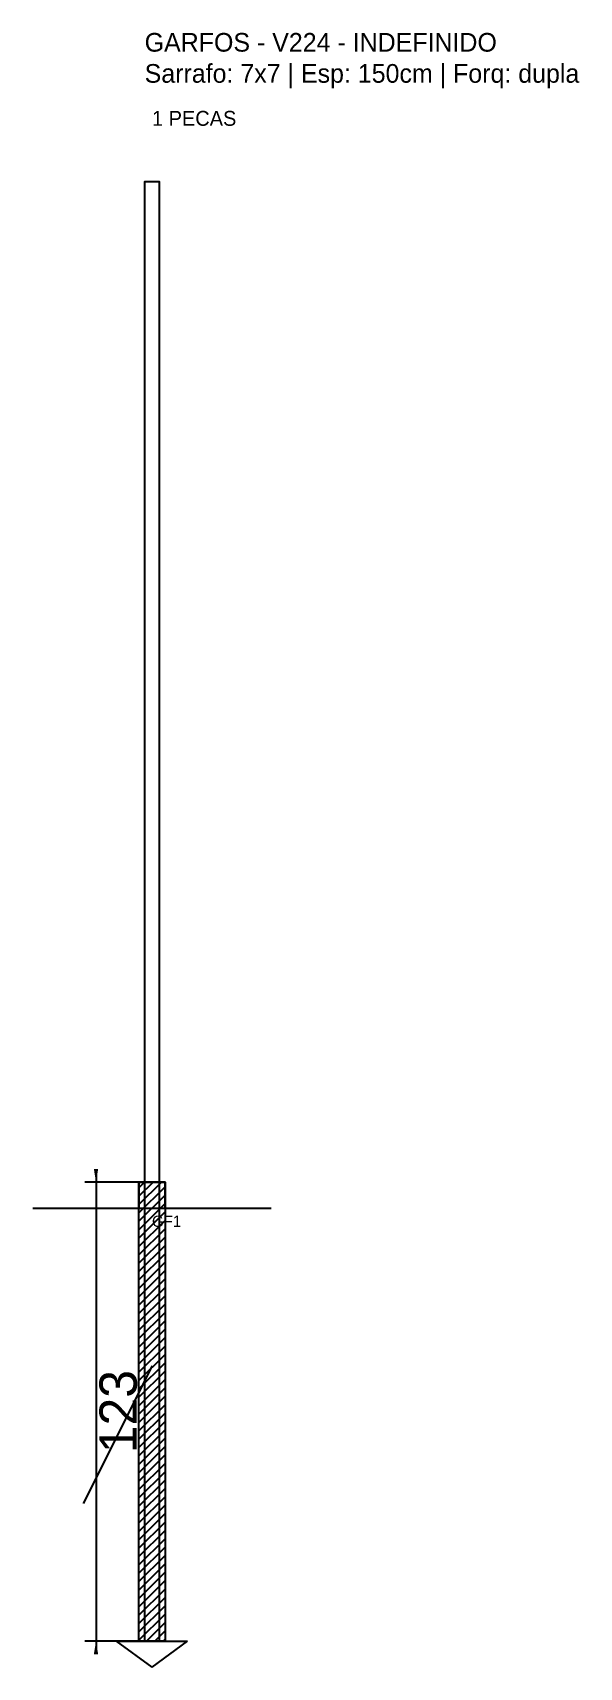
# Model space of a CAD drawing. Header units: metres. Extents: x -30 to 116, y -130 to 308.
import ezdxf

# ---------------------------------------------------------------- set-up
doc = ezdxf.new("R2010")
doc.units = ezdxf.units.M
for name, color, linetype in [('BARRA_ANCORAGEM', 1, 'Continuous'), ('COTA', 241, 'Continuous'), ('GARFOS OK', 3, 'Continuous'), ('NOME DA VIGA', 6, 'Continuous'), ('SARR_7x7', 40, 'Continuous'), ('VIGAS', 3, 'Continuous')]:
    doc.layers.add(name, color=color, linetype=linetype)
doc.dimstyles.new('EZ DXF', dxfattribs={"dimtxt": 10, "dimasz": 3.5, "dimexe": 3, "dimexo": 1.5, "dimgap": 1, "dimtad": 1, "dimdec": 1, "dimdsep": 46, "dimcen": 2.5, "dimazin": 3, "dimtfac": 1, "dimtmove": 0, "dimatfit": 3})

msp = doc.modelspace()

# ---------------------------------------------------------------- hatches: boundary and pattern name
at = {"layer": 'COTA'}
h = msp.add_hatch(dxfattribs=at)
h.set_pattern_fill('ANSI31', scale=0.5)
h.paths.add_polyline_path([(-1.5325, 0), (5.4675, 0), (5.4675, -123), (-1.5325, -123)])

# ---------------------------------------------------------------- linework, layer by layer
at = {"layer": 'BARRA_ANCORAGEM'}
msp.add_line((1.9675, -49.2), (-16.4825, -86.1), dxfattribs=at)
at = {"layer": 'GARFOS OK', "linetype": 'CONTINUOUS'}
msp.add_line((-30, -7), (33.935, -7), dxfattribs=at)
at = {"layer": 'GARFOS OK'}
for p, q in [((1.9675, -130), (-7.5325, -123)), ((-7.5325, -123), (11.4675, -123)), ((1.9675, -130), (11.4675, -123))]:
    msp.add_line(p, q, dxfattribs=at)
msp.add_lwpolyline([(-1.5325, 0), (5.4675, 0), (5.4675, -123), (-1.5325, -123), (-1.5325, 0)], dxfattribs=at)
at = {"layer": 'SARR_7x7'}
msp.add_lwpolyline([(-1.5325, -7), (5.4675, -7), (5.4675, 0), (-1.5325, 0), (-1.5325, -7)], dxfattribs=at)
at = {"layer": 'VIGAS'}
msp.add_lwpolyline([(0, -123), (3.935, -123), (3.935, 268), (0, 268), (0, -123)], dxfattribs=at)

# ---------------------------------------------------------------- texts
at = {"layer": 'NOME DA VIGA'}
for s, height, p in [('1 PECAS', 4, (1.9675, 283)), ('GF1', 3, (1.9675, -12))]:
    msp.add_text(s, height=height, dxfattribs=at).set_placement(p)
at = {"layer": 'NOME DA VIGA', "insert": (0, 293), "char_height": 5, "attachment_point": 7}
msp.add_mtext('GARFOS - V224 - INDEFINIDO\\PSarrafo: 7x7 | Esp: 150cm | Forq: dupla', dxfattribs=at)

# ---------------------------------------------------------------- dimensions: what is measured, and where the dimension line sits
at = {"layer": 'COTA'}
msp.add_linear_dim(base=(-13.0325, 0), p1=(1.9675, 0), p2=(1.9675, -123), angle=90, dimstyle='EZ DXF', dxfattribs=at).render()

doc.saveas('drawing.dxf')
